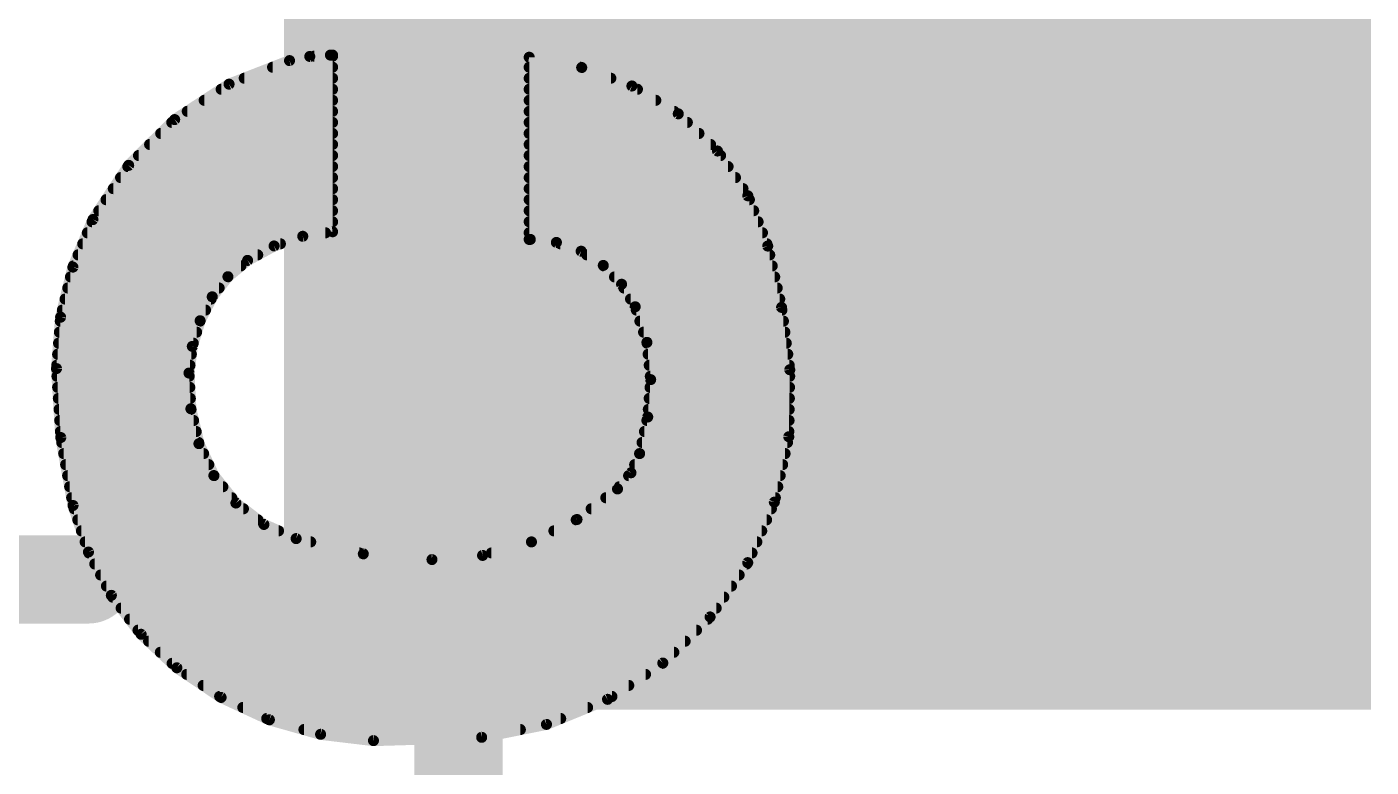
# Model space of a CAD drawing. Extents: x -0.9 to 39.5, y -0.1 to 25.5.
# Drawn here: x 5.738 to 8.83, y 16.068 to 17.771 of the extents above; entities that cross this region are included whole.
import ezdxf

# ---------------------------------------------------------------- set-up
doc = ezdxf.new("R2010")
doc.units = 0
for name, color, linetype in [('1', 12, 'CONTINUOUS'), ('16', 132, 'CONTINUOUS'), ('21', 41, 'CONTINUOUS'), ('22', 40, 'CONTINUOUS')]:
    doc.layers.add(name, color=color, linetype=linetype)

# ---------------------------------------------------------------- blocks, each defined once
blk = doc.blocks.new('RECT')
blk.add_solid([(-0.5, -0.5), (0.5, -0.5), (-0.5, 0.5), (0.5, 0.5)])

msp = doc.modelspace()

# ---------------------------------------------------------------- linework, layer by layer
at = {"layer": '16', "const_width": 0.2032}
msp.add_lwpolyline([(6.731, 20.447), (6.731, 4.572)], dxfattribs=at)
at = {"layer": '21', "const_width": 0.2032}
msp.add_lwpolyline([(3.78, 16.5), (5.88, 16.5)], dxfattribs=at)
at = {"layer": '21', "const_width": 0.1016}
msp.add_lwpolyline([(5.88, 16.4492, 1), (5.88, 16.5508)], format="xyb", dxfattribs=at)
at = {"layer": '22', "const_width": 0.0254}
for points in [[(6.389, 17.7031), (6.3424, 17.6936)], [(6.4364, 17.7063), (6.389, 17.7031)], [(6.3992, 17.7038), (6.4414, 17.7038)], [(6.4414, 17.7063), (6.4364, 17.7063)], [(6.4414, 17.2999), (6.4414, 17.7063)], [(6.3424, 17.6936), (6.2033, 17.6394)], [(6.3034, 17.6784), (6.4414, 17.6784)], [(6.8936, 17.7013), (6.8936, 17.2822)], [(7.0143, 17.6777), (6.8936, 17.7013)], [(6.8936, 17.6784), (7.0105, 17.6784)], [(7.1298, 17.6352), (7.0143, 17.6777)], [(6.2382, 17.653), (6.4414, 17.653)], [(6.8936, 17.653), (7.0814, 17.653)], [(6.2033, 17.6394), (6.0782, 17.5579)], [(6.1852, 17.6276), (6.4414, 17.6276)], [(6.8936, 17.6276), (7.1425, 17.6276)], [(7.2365, 17.5712), (7.1298, 17.6352)], [(6.1462, 17.6022), (6.4414, 17.6022)], [(6.8936, 17.6022), (7.1848, 17.6022)], [(6.0782, 17.5579), (5.9724, 17.4526)], [(6.0716, 17.5514), (6.4414, 17.5514)], [(6.1072, 17.5768), (6.4414, 17.5768)], [(6.8936, 17.5768), (7.2271, 17.5768)], [(6.8936, 17.5514), (7.2573, 17.5514)], [(7.3268, 17.4856), (7.2365, 17.5712)], [(6.0461, 17.526), (6.4414, 17.526)], [(6.8936, 17.526), (7.2841, 17.526)], [(6.0206, 17.5006), (6.4414, 17.5006)], [(6.8936, 17.5006), (7.3109, 17.5006)], [(5.9951, 17.4752), (6.4414, 17.4752)], [(6.8936, 17.4752), (7.3338, 17.4752)], [(7.3964, 17.3826), (7.3268, 17.4856)], [(5.9724, 17.4526), (5.8903, 17.3279)], [(5.9705, 17.4498), (6.4414, 17.4498)], [(6.8936, 17.4498), (7.351, 17.4498)], [(5.9371, 17.399), (6.4414, 17.399)], [(5.9538, 17.4244), (6.4414, 17.4244)], [(6.8936, 17.4244), (7.3681, 17.4244)], [(6.8936, 17.399), (7.3853, 17.399)], [(5.9204, 17.3736), (6.4414, 17.3736)], [(6.8936, 17.3736), (7.4, 17.3736)], [(7.4422, 17.2669), (7.3964, 17.3826)], [(5.9037, 17.3482), (6.4414, 17.3482)], [(6.8936, 17.3482), (7.41, 17.3482)], [(5.8903, 17.3279), (5.8442, 17.2186)], [(5.8882, 17.3228), (6.4414, 17.3228)], [(6.8936, 17.3228), (7.4201, 17.3228)], [(5.8667, 17.272), (6.3214, 17.272)], [(5.8774, 17.2974), (6.4251, 17.2974)], [(6.3069, 17.2671), (6.3727, 17.2893)], [(6.3727, 17.2893), (6.4414, 17.2999)], [(6.8936, 17.2974), (7.4301, 17.2974)], [(6.8936, 17.2822), (6.8961, 17.2822)], [(6.8961, 17.2822), (6.9562, 17.2753)], [(6.9562, 17.2753), (7.0131, 17.255)], [(6.9655, 17.272), (7.4402, 17.272)], [(5.856, 17.2466), (6.2692, 17.2466)], [(6.2459, 17.2339), (6.3069, 17.2671)], [(7.0131, 17.255), (7.064, 17.2223)], [(7.0262, 17.2466), (7.4468, 17.2466)], [(7.4741, 17.1258), (7.4422, 17.2669)], [(5.8442, 17.2186), (5.8159, 17.1033)], [(5.8453, 17.2212), (6.2306, 17.2212)], [(6.2007, 17.1964), (6.2459, 17.2339)], [(7.064, 17.2223), (7.1062, 17.179)], [(7.0651, 17.2212), (7.4525, 17.2212)], [(5.8386, 17.1958), (6.2002, 17.1958)], [(6.1646, 17.1501), (6.2007, 17.1964)], [(7.0898, 17.1958), (7.4583, 17.1958)], [(7.1062, 17.179), (7.1374, 17.1272)], [(5.8324, 17.1704), (6.1804, 17.1704)], [(6.1367, 17.0951), (6.1646, 17.1501)], [(7.1113, 17.1704), (7.464, 17.1704)], [(5.8199, 17.1196), (6.1492, 17.1196)], [(5.8262, 17.145), (6.162, 17.145)], [(7.1267, 17.145), (7.4698, 17.145)], [(7.1374, 17.1272), (7.1644, 17.0454)], [(7.1399, 17.1196), (7.4749, 17.1196)], [(7.493, 16.9824), (7.4741, 17.1258)], [(5.8159, 17.1033), (5.8064, 16.985)], [(5.8152, 17.0942), (6.1365, 17.0942)], [(6.1188, 17.036), (6.1367, 17.0951)], [(7.1483, 17.0942), (7.4783, 17.0942)], [(5.8132, 17.0688), (6.1287, 17.0688)], [(7.1567, 17.0688), (7.4816, 17.0688)], [(5.8111, 17.0434), (6.121, 17.0434)], [(6.1112, 16.9748), (6.1188, 17.036)], [(7.1644, 17.0454), (7.173, 16.9596)], [(7.1646, 17.0434), (7.485, 17.0434)], [(5.807, 16.9926), (6.1134, 16.9926)], [(5.8091, 17.018), (6.1165, 17.018)], [(7.1672, 17.018), (7.4883, 17.018)], [(7.1697, 16.9926), (7.4917, 16.9926)], [(5.8064, 16.985), (5.8163, 16.8264)], [(5.8075, 16.9672), (6.1116, 16.9672)], [(6.1155, 16.8925), (6.1112, 16.9748)], [(7.1722, 16.9672), (7.4928, 16.9672)], [(7.4906, 16.8282), (7.493, 16.9824)], [(5.8091, 16.9418), (6.1129, 16.9418)], [(7.173, 16.9596), (7.1662, 16.8736)], [(7.1716, 16.9418), (7.4924, 16.9418)], [(5.8107, 16.9164), (6.1142, 16.9164)], [(7.1696, 16.9164), (7.492, 16.9164)], [(5.8123, 16.891), (6.1158, 16.891)], [(6.1341, 16.8123), (6.1155, 16.8925)], [(7.1662, 16.8736), (7.1476, 16.7894)], [(7.1676, 16.891), (7.4916, 16.891)], [(5.8138, 16.8656), (6.1217, 16.8656)], [(5.8154, 16.8402), (6.1276, 16.8402)], [(7.1588, 16.8402), (7.4908, 16.8402)], [(7.1644, 16.8656), (7.4912, 16.8656)], [(5.8163, 16.8264), (5.8445, 16.67)], [(5.8184, 16.8148), (6.1335, 16.8148)], [(6.1684, 16.7389), (6.1341, 16.8123)], [(7.1532, 16.8148), (7.4877, 16.8148)], [(7.4574, 16.6776), (7.4906, 16.8282)], [(5.823, 16.7894), (6.1448, 16.7894)], [(7.1476, 16.7894), (7.1278, 16.7453)], [(7.1476, 16.7894), (7.4821, 16.7894)], [(5.8275, 16.764), (6.1566, 16.764)], [(7.1278, 16.7453), (7.0968, 16.7081)], [(7.1362, 16.764), (7.4765, 16.764)], [(5.8321, 16.7386), (6.1686, 16.7386)], [(6.2191, 16.6757), (6.1684, 16.7389)], [(7.1222, 16.7386), (7.4709, 16.7386)], [(5.8367, 16.7132), (6.189, 16.7132)], [(5.8413, 16.6878), (6.2094, 16.6878)], [(7.0968, 16.7081), (7.0036, 16.6378)], [(7.0699, 16.6878), (7.4597, 16.6878)], [(7.1011, 16.7132), (7.4653, 16.7132)], [(5.8445, 16.67), (5.8799, 16.563)], [(5.847, 16.6624), (6.2364, 16.6624)], [(6.2834, 16.6264), (6.2191, 16.6757)], [(7.0362, 16.6624), (7.4507, 16.6624)], [(7.3963, 16.5385), (7.4574, 16.6776)], [(5.8554, 16.637), (6.2696, 16.637)], [(6.3576, 16.5938), (6.2834, 16.6264)], [(7.0036, 16.6378), (6.8989, 16.5862)], [(7.0019, 16.637), (7.4396, 16.637)], [(5.8638, 16.6116), (6.3171, 16.6116)], [(6.5121, 16.5587), (6.3576, 16.5938)], [(6.9504, 16.6116), (7.4284, 16.6116)], [(5.8723, 16.5862), (6.3911, 16.5862)], [(5.8799, 16.563), (5.9326, 16.4633)], [(5.8811, 16.5608), (6.5029, 16.5608)], [(6.8989, 16.5862), (6.7864, 16.5551)], [(6.8069, 16.5608), (7.4061, 16.5608)], [(6.8988, 16.5862), (7.4172, 16.5862)], [(5.8945, 16.5354), (7.3941, 16.5354)], [(6.67, 16.5456), (6.5121, 16.5587)], [(6.7864, 16.5551), (6.67, 16.5456)], [(7.3097, 16.4136), (7.3963, 16.5385)], [(5.9079, 16.51), (7.3765, 16.51)], [(5.9213, 16.4846), (7.3589, 16.4846)], [(5.9326, 16.4633), (6.001, 16.3737)], [(5.9357, 16.4592), (7.3413, 16.4592)], [(5.9551, 16.4338), (7.3237, 16.4338)], [(5.9745, 16.4084), (7.3044, 16.4084)], [(7.2009, 16.3075), (7.3097, 16.4136)], [(5.9939, 16.383), (7.2784, 16.383)], [(6.001, 16.3737), (6.0833, 16.2966)], [(6.0182, 16.3576), (7.2523, 16.3576)], [(6.0453, 16.3322), (7.2263, 16.3322)], [(6.0724, 16.3068), (7.1999, 16.3068)], [(6.0833, 16.2966), (6.185, 16.2284)], [(6.1059, 16.2814), (7.1612, 16.2814)], [(7.0739, 16.2241), (7.2009, 16.3075)], [(6.1438, 16.256), (7.1226, 16.256)], [(6.1817, 16.2306), (7.0839, 16.2306)], [(6.185, 16.2284), (6.2961, 16.1769)], [(6.9333, 16.1664), (7.0739, 16.2241)], [(6.235, 16.2052), (7.0279, 16.2052)], [(6.2899, 16.1798), (6.966, 16.1798)], [(6.2961, 16.1769), (6.4138, 16.1435)], [(6.7843, 16.1366), (6.9333, 16.1664)], [(6.3755, 16.1544), (6.8733, 16.1544)], [(6.4138, 16.1435), (6.5354, 16.129)], [(6.5354, 16.129), (6.7843, 16.1366)]]:
    msp.add_lwpolyline(points, dxfattribs=at)
at = {"layer": '22', "const_width": 0.0127}
for points in [[(6.3885, 17.7094, 1), (6.3894, 17.6968)], [(6.3902, 17.6969, 1), (6.3877, 17.7093)], [(6.3992, 17.7102, 1), (6.3992, 17.6974)], [(6.4364, 17.7127, 1), (6.4364, 17.7)], [(6.4478, 17.7063, 1), (6.4351, 17.7063)], [(6.4368, 17.7, 1), (6.436, 17.7126)], [(6.4414, 17.7, 1), (6.4414, 17.7127)], [(6.4414, 17.6974, 1), (6.4414, 17.7102)], [(6.3034, 17.6848, 1), (6.3034, 17.672)], [(6.3411, 17.6998, 1), (6.3437, 17.6874)], [(6.3447, 17.6877, 1), (6.3401, 17.6995)], [(6.4414, 17.672, 1), (6.4414, 17.6848)], [(6.9, 17.7013, 1), (6.8872, 17.7013)], [(6.8948, 17.7075, 1), (6.8924, 17.6951)], [(6.8936, 17.6848, 1), (6.8936, 17.672)], [(7.0165, 17.6836, 1), (7.0121, 17.6717)], [(7.0105, 17.672, 1), (7.0105, 17.6848)], [(7.0131, 17.6714, 1), (7.0156, 17.6839)], [(6.2382, 17.6594, 1), (6.2382, 17.6467)], [(6.4414, 17.6467, 1), (6.4414, 17.6594)], [(6.8936, 17.6594, 1), (6.8936, 17.6467)], [(7.0814, 17.6467, 1), (7.0814, 17.6594)], [(6.1852, 17.634, 1), (6.1852, 17.6212)], [(6.201, 17.6453, 1), (6.2056, 17.6335)], [(6.2068, 17.6341, 1), (6.1998, 17.6447)], [(6.4414, 17.6212, 1), (6.4414, 17.634)], [(6.8936, 17.634, 1), (6.8936, 17.6212)], [(7.1331, 17.6406, 1), (7.1265, 17.6298)], [(7.1276, 17.6292, 1), (7.132, 17.6412)], [(7.1425, 17.6212, 1), (7.1425, 17.634)], [(6.1462, 17.6086, 1), (6.1462, 17.5958)], [(6.4414, 17.5958, 1), (6.4414, 17.6086)], [(6.8936, 17.6086, 1), (6.8936, 17.5958)], [(7.1848, 17.5958, 1), (7.1848, 17.6086)], [(6.0716, 17.5578, 1), (6.0716, 17.545)], [(6.0747, 17.5632, 1), (6.0817, 17.5526)], [(6.0827, 17.5534, 1), (6.0737, 17.5624)], [(6.1072, 17.5832, 1), (6.1072, 17.5705)], [(6.4414, 17.5705, 1), (6.4414, 17.5832)], [(6.4414, 17.545, 1), (6.4414, 17.5578)], [(6.8936, 17.5832, 1), (6.8936, 17.5705)], [(6.8936, 17.5578, 1), (6.8936, 17.545)], [(7.2271, 17.5705, 1), (7.2271, 17.5832)], [(7.2408, 17.5758, 1), (7.2321, 17.5666)], [(7.2332, 17.5657, 1), (7.2397, 17.5766)], [(7.2573, 17.545, 1), (7.2573, 17.5578)], [(6.0461, 17.5324, 1), (6.0461, 17.5196)], [(6.4414, 17.5196, 1), (6.4414, 17.5324)], [(6.8936, 17.5324, 1), (6.8936, 17.5196)], [(7.2841, 17.5196, 1), (7.2841, 17.5324)], [(6.0206, 17.507, 1), (6.0206, 17.4943)], [(6.4414, 17.4943, 1), (6.4414, 17.507)], [(6.8936, 17.507, 1), (6.8936, 17.4943)], [(7.3109, 17.4943, 1), (7.3109, 17.507)], [(5.9951, 17.4816, 1), (5.9951, 17.4688)], [(6.4414, 17.4688, 1), (6.4414, 17.4816)], [(6.8936, 17.4816, 1), (6.8936, 17.4688)], [(7.332, 17.4892, 1), (7.3215, 17.4821)], [(7.3224, 17.481, 1), (7.3311, 17.4902)], [(7.3338, 17.4688, 1), (7.3338, 17.4816)], [(5.9538, 17.4308, 1), (5.9538, 17.4181)], [(5.9705, 17.4562, 1), (5.9705, 17.4434)], [(5.9679, 17.4571, 1), (5.9769, 17.4481)], [(5.9777, 17.4491, 1), (5.9671, 17.4561)], [(6.4414, 17.4434, 1), (6.4414, 17.4562)], [(6.4414, 17.4181, 1), (6.4414, 17.4308)], [(6.8936, 17.4562, 1), (6.8936, 17.4434)], [(6.8936, 17.4308, 1), (6.8936, 17.4181)], [(7.351, 17.4434, 1), (7.351, 17.4562)], [(7.3681, 17.4181, 1), (7.3681, 17.4308)], [(5.9371, 17.4054, 1), (5.9371, 17.3926)], [(6.4414, 17.3926, 1), (6.4414, 17.4054)], [(6.8936, 17.4054, 1), (6.8936, 17.3926)], [(7.3853, 17.3926, 1), (7.3853, 17.4054)], [(5.9204, 17.38, 1), (5.9204, 17.3672)], [(6.4414, 17.3672, 1), (6.4414, 17.38)], [(6.8936, 17.38, 1), (6.8936, 17.3672)], [(7.4023, 17.3849, 1), (7.3905, 17.3802)], [(7.3912, 17.379, 1), (7.4017, 17.3861)], [(7.4, 17.3672, 1), (7.4, 17.38)], [(5.9037, 17.3546, 1), (5.9037, 17.3419)], [(6.4414, 17.3419, 1), (6.4414, 17.3546)], [(6.8936, 17.3546, 1), (6.8936, 17.3419)], [(7.41, 17.3419, 1), (7.41, 17.3546)], [(5.8882, 17.3292, 1), (5.8882, 17.3164)], [(5.885, 17.3314, 1), (5.8956, 17.3244)], [(5.8962, 17.3254, 1), (5.8844, 17.3304)], [(6.4414, 17.3164, 1), (6.4414, 17.3292)], [(6.8936, 17.3292, 1), (6.8936, 17.3164)], [(7.4201, 17.3164, 1), (7.4201, 17.3292)], [(5.8667, 17.2784, 1), (5.8667, 17.2657)], [(5.8774, 17.3038, 1), (5.8774, 17.291)], [(6.3214, 17.2657, 1), (6.3214, 17.2784)], [(6.3718, 17.2956, 1), (6.3737, 17.2831)], [(6.3748, 17.2833, 1), (6.3707, 17.2954)], [(6.4251, 17.291, 1), (6.4251, 17.3038)], [(6.4351, 17.2999, 1), (6.4478, 17.2999)], [(6.4424, 17.2936, 1), (6.4404, 17.3062)], [(6.8872, 17.2822, 1), (6.9, 17.2822)], [(6.8936, 17.3038, 1), (6.8936, 17.291)], [(6.8936, 17.2886, 1), (6.8936, 17.2758)], [(6.8968, 17.2885, 1), (6.8954, 17.2759)], [(6.8961, 17.2758, 1), (6.8961, 17.2886)], [(6.9583, 17.2813, 1), (6.954, 17.2693)], [(6.9555, 17.269, 1), (6.9569, 17.2816)], [(6.9655, 17.2784, 1), (6.9655, 17.2657)], [(7.4301, 17.291, 1), (7.4301, 17.3038)], [(7.4402, 17.2657, 1), (7.4402, 17.2784)], [(5.856, 17.253, 1), (5.856, 17.2402)], [(6.2692, 17.2402, 1), (6.2692, 17.253)], [(6.3049, 17.2731, 1), (6.3089, 17.2611)], [(6.3099, 17.2615, 1), (6.3039, 17.2727)], [(7.0166, 17.2604, 1), (7.0097, 17.2497)], [(7.011, 17.249, 1), (7.0153, 17.261)], [(7.0262, 17.253, 1), (7.0262, 17.2402)], [(7.4484, 17.2683, 1), (7.436, 17.2655)], [(7.4363, 17.2646, 1), (7.4481, 17.2692)], [(7.4468, 17.2402, 1), (7.4468, 17.253)], [(5.8383, 17.221, 1), (5.85, 17.2161)], [(5.8503, 17.2171, 1), (5.838, 17.2201)], [(5.8453, 17.2276, 1), (5.8453, 17.2148)], [(6.2306, 17.2148, 1), (6.2306, 17.2276)], [(6.2429, 17.2395, 1), (6.2489, 17.2283)], [(6.25, 17.229, 1), (6.2418, 17.2388)], [(7.0686, 17.2268, 1), (7.0595, 17.2179)], [(7.0651, 17.2276, 1), (7.0651, 17.2148)], [(7.0606, 17.217, 1), (7.0674, 17.2277)], [(7.4525, 17.2148, 1), (7.4525, 17.2276)], [(5.8386, 17.2022, 1), (5.8386, 17.1895)], [(6.1967, 17.2013, 1), (6.2048, 17.1915)], [(6.2057, 17.1925, 1), (6.1957, 17.2003)], [(6.2002, 17.1895, 1), (6.2002, 17.2022)], [(7.0898, 17.2022, 1), (7.0898, 17.1895)], [(7.1116, 17.1823, 1), (7.1007, 17.1757)], [(7.4583, 17.1895, 1), (7.4583, 17.2022)], [(5.8324, 17.1768, 1), (5.8324, 17.164)], [(6.1596, 17.154, 1), (6.1696, 17.1462)], [(6.1703, 17.1472, 1), (6.1589, 17.153)], [(6.1804, 17.164, 1), (6.1804, 17.1768)], [(7.1016, 17.1746, 1), (7.1107, 17.1834)], [(7.1113, 17.1768, 1), (7.1113, 17.164)], [(7.464, 17.164, 1), (7.464, 17.1768)], [(5.8199, 17.126, 1), (5.8199, 17.1133)], [(5.8262, 17.1514, 1), (5.8262, 17.1386)], [(6.1492, 17.1133, 1), (6.1492, 17.126)], [(6.162, 17.1386, 1), (6.162, 17.1514)], [(7.1267, 17.1514, 1), (7.1267, 17.1386)], [(7.1434, 17.1292, 1), (7.1314, 17.1252)], [(7.132, 17.1239, 1), (7.1428, 17.1305)], [(7.1399, 17.126, 1), (7.1399, 17.1133)], [(7.4804, 17.1266, 1), (7.4678, 17.125)], [(7.4679, 17.1244, 1), (7.4803, 17.1272)], [(7.4698, 17.1386, 1), (7.4698, 17.1514)], [(7.4749, 17.1133, 1), (7.4749, 17.126)], [(5.8152, 17.1006, 1), (5.8152, 17.0878)], [(5.8223, 17.1028, 1), (5.8096, 17.1038)], [(5.8098, 17.1048, 1), (5.8221, 17.1018)], [(6.1311, 17.0979, 1), (6.1424, 17.0922)], [(6.1428, 17.0932, 1), (6.1307, 17.0969)], [(6.1365, 17.0878, 1), (6.1365, 17.1006)], [(7.1483, 17.1006, 1), (7.1483, 17.0878)], [(7.4783, 17.0878, 1), (7.4783, 17.1006)], [(5.8132, 17.0752, 1), (5.8132, 17.0624)], [(6.1287, 17.0624, 1), (6.1287, 17.0752)], [(7.1567, 17.0752, 1), (7.1567, 17.0624)], [(7.4816, 17.0624, 1), (7.4816, 17.0752)], [(5.8111, 17.0498, 1), (5.8111, 17.0371)], [(6.1251, 17.0353, 1), (6.1125, 17.0368)], [(6.1127, 17.0379, 1), (6.1248, 17.0342)], [(6.121, 17.0371, 1), (6.121, 17.0498)], [(7.1707, 17.046, 1), (7.1581, 17.0447)], [(7.1646, 17.0498, 1), (7.1646, 17.0371)], [(7.1584, 17.0434, 1), (7.1705, 17.0474)], [(7.485, 17.0371, 1), (7.485, 17.0498)], [(5.807, 16.999, 1), (5.807, 16.9862)], [(5.8091, 17.0244, 1), (5.8091, 17.0116)], [(6.1134, 16.9862, 1), (6.1134, 16.999)], [(6.1165, 17.0116, 1), (6.1165, 17.0244)], [(7.1672, 17.0244, 1), (7.1672, 17.0116)], [(7.1697, 16.999, 1), (7.1697, 16.9862)], [(7.4883, 17.0116, 1), (7.4883, 17.0244)], [(7.4917, 16.9862, 1), (7.4917, 16.999)], [(5.8127, 16.9854, 1), (5.8001, 16.9846)], [(5.8001, 16.9855, 1), (5.8127, 16.9845)], [(5.8075, 16.9736, 1), (5.8075, 16.9609)], [(6.1175, 16.9751, 1), (6.1049, 16.9745)], [(6.1049, 16.9756, 1), (6.1175, 16.974)], [(6.1116, 16.9609, 1), (6.1116, 16.9736)], [(7.1722, 16.9736, 1), (7.1722, 16.9609)], [(7.4867, 16.9816, 1), (7.4993, 16.9832)], [(7.4993, 16.9823, 1), (7.4867, 16.9825)], [(7.4928, 16.9609, 1), (7.4928, 16.9736)], [(5.8091, 16.9482, 1), (5.8091, 16.9354)], [(6.1129, 16.9354, 1), (6.1129, 16.9482)], [(7.1716, 16.9482, 1), (7.1716, 16.9354)], [(7.1793, 16.9591, 1), (7.1667, 16.9601)], [(7.1667, 16.959, 1), (7.1793, 16.9602)], [(7.4924, 16.9354, 1), (7.4924, 16.9482)], [(5.8107, 16.9228, 1), (5.8107, 16.91)], [(6.1142, 16.91, 1), (6.1142, 16.9228)], [(7.1696, 16.9228, 1), (7.1696, 16.91)], [(7.492, 16.91, 1), (7.492, 16.9228)], [(5.8123, 16.8974, 1), (5.8123, 16.8847)], [(6.1091, 16.8922, 1), (6.1218, 16.8929)], [(6.1216, 16.894, 1), (6.1093, 16.8911)], [(6.1158, 16.8847, 1), (6.1158, 16.8974)], [(7.1724, 16.8723, 1), (7.16, 16.875)], [(7.1676, 16.8974, 1), (7.1676, 16.8847)], [(7.4916, 16.8847, 1), (7.4916, 16.8974)], [(5.8138, 16.872, 1), (5.8138, 16.8592)], [(5.8154, 16.8466, 1), (5.8154, 16.8338)], [(6.1217, 16.8592, 1), (6.1217, 16.872)], [(6.1276, 16.8338, 1), (6.1276, 16.8466)], [(7.1588, 16.8466, 1), (7.1588, 16.8338)], [(7.1644, 16.872, 1), (7.1644, 16.8592)], [(7.1598, 16.8741, 1), (7.1725, 16.8731)], [(7.4908, 16.8338, 1), (7.4908, 16.8466)], [(7.4912, 16.8592, 1), (7.4912, 16.872)], [(5.8099, 16.826, 1), (5.8226, 16.8268)], [(5.8225, 16.8275, 1), (5.81, 16.8253)], [(5.8184, 16.8212, 1), (5.8184, 16.8085)], [(6.1399, 16.815, 1), (6.1283, 16.8096)], [(6.1279, 16.8109, 1), (6.1403, 16.8137)], [(6.1335, 16.8085, 1), (6.1335, 16.8212)], [(7.1532, 16.8212, 1), (7.1532, 16.8085)], [(7.4843, 16.8283, 1), (7.497, 16.8281)], [(7.4968, 16.8268, 1), (7.4844, 16.8296)], [(7.4877, 16.8085, 1), (7.4877, 16.8212)], [(5.823, 16.7958, 1), (5.823, 16.783)], [(6.1448, 16.783, 1), (6.1448, 16.7958)], [(7.1476, 16.7958, 1), (7.1476, 16.783)], [(7.1414, 16.7908, 1), (7.1538, 16.788)], [(7.1534, 16.7868, 1), (7.1418, 16.792)], [(7.4821, 16.783, 1), (7.4821, 16.7958)], [(5.8275, 16.7704, 1), (5.8275, 16.7576)], [(6.1566, 16.7576, 1), (6.1566, 16.7704)], [(7.1326, 16.7412, 1), (7.1229, 16.7493)], [(7.1362, 16.7704, 1), (7.1362, 16.7576)], [(7.4765, 16.7576, 1), (7.4765, 16.7704)], [(5.8321, 16.745, 1), (5.8321, 16.7323)], [(6.1733, 16.7428, 1), (6.1634, 16.7349)], [(6.1626, 16.7362, 1), (6.1741, 16.7415)], [(6.1686, 16.7323, 1), (6.1686, 16.745)], [(7.1222, 16.745, 1), (7.1222, 16.7323)], [(7.122, 16.7479, 1), (7.1336, 16.7427)], [(7.4709, 16.7323, 1), (7.4709, 16.745)], [(5.8367, 16.7196, 1), (5.8367, 16.7068)], [(5.8413, 16.6942, 1), (5.8413, 16.6814)], [(6.189, 16.7068, 1), (6.189, 16.7196)], [(6.2094, 16.6814, 1), (6.2094, 16.6942)], [(7.0699, 16.6942, 1), (7.0699, 16.6814)], [(7.0919, 16.7122, 1), (7.1017, 16.704)], [(7.1006, 16.703, 1), (7.093, 16.7132)], [(7.1011, 16.7196, 1), (7.1011, 16.7068)], [(7.4597, 16.6814, 1), (7.4597, 16.6942)], [(7.4653, 16.7068, 1), (7.4653, 16.7196)], [(5.8505, 16.672, 1), (5.8385, 16.668)], [(5.8383, 16.6689, 1), (5.8507, 16.6711)], [(5.847, 16.6688, 1), (5.847, 16.6561)], [(6.223, 16.6807, 1), (6.2152, 16.6706)], [(6.2141, 16.6717, 1), (6.224, 16.6797)], [(6.2364, 16.6561, 1), (6.2364, 16.6688)], [(7.0362, 16.6688, 1), (7.0362, 16.6561)], [(7.4507, 16.6561, 1), (7.4507, 16.6688)], [(7.4512, 16.679, 1), (7.4636, 16.6762)], [(7.4632, 16.675, 1), (7.4516, 16.6802)], [(5.8554, 16.6434, 1), (5.8554, 16.6306)], [(6.2696, 16.6306, 1), (6.2696, 16.6434)], [(6.286, 16.6322, 1), (6.2809, 16.6206)], [(6.2795, 16.6213, 1), (6.2873, 16.6314)], [(7.0019, 16.6434, 1), (7.0019, 16.6306)], [(6.9998, 16.6429, 1), (7.0074, 16.6327)], [(7.0064, 16.6321, 1), (7.0008, 16.6435)], [(7.4396, 16.6306, 1), (7.4396, 16.6434)], [(5.8638, 16.618, 1), (5.8638, 16.6052)], [(6.3171, 16.6052, 1), (6.3171, 16.618)], [(6.359, 16.6, 1), (6.3562, 16.5876)], [(6.355, 16.588, 1), (6.3602, 16.5996)], [(6.9504, 16.618, 1), (6.9504, 16.6052)], [(7.4284, 16.6052, 1), (7.4284, 16.618)], [(5.8723, 16.5926, 1), (5.8723, 16.5799)], [(5.8856, 16.5659, 1), (5.8743, 16.56)], [(5.8811, 16.5672, 1), (5.8811, 16.5544)], [(6.3911, 16.5799, 1), (6.3911, 16.5926)], [(6.5029, 16.5544, 1), (6.5029, 16.5672)], [(6.8069, 16.5672, 1), (6.8069, 16.5544)], [(6.8988, 16.5926, 1), (6.8988, 16.5799)], [(6.8961, 16.5919, 1), (6.9017, 16.5805)], [(6.9006, 16.5801, 1), (6.8972, 16.5923)], [(7.4061, 16.5544, 1), (7.4061, 16.5672)], [(7.4172, 16.5799, 1), (7.4172, 16.5926)], [(5.8739, 16.561, 1), (5.886, 16.565)], [(5.8945, 16.5418, 1), (5.8945, 16.529)], [(6.5126, 16.565, 1), (6.5116, 16.5524)], [(6.5107, 16.5525, 1), (6.5135, 16.5649)], [(6.6695, 16.5519, 1), (6.6705, 16.5393)], [(6.6695, 16.5393, 1), (6.6705, 16.5519)], [(6.7847, 16.5612, 1), (6.788, 16.549)], [(6.7869, 16.5488, 1), (6.7858, 16.5614)], [(7.3904, 16.541, 1), (7.4021, 16.5359)], [(7.4015, 16.5349, 1), (7.391, 16.5421)], [(7.3941, 16.529, 1), (7.3941, 16.5418)], [(5.9079, 16.5164, 1), (5.9079, 16.5037)], [(7.3765, 16.5037, 1), (7.3765, 16.5164)], [(5.9213, 16.491, 1), (5.9213, 16.4782)], [(7.3589, 16.4782, 1), (7.3589, 16.491)], [(5.9376, 16.4671, 1), (5.9275, 16.4594)], [(5.927, 16.4603, 1), (5.9382, 16.4662)], [(5.9357, 16.4656, 1), (5.9357, 16.4528)], [(7.3413, 16.4528, 1), (7.3413, 16.4656)], [(5.9551, 16.4402, 1), (5.9551, 16.4275)], [(5.9745, 16.4148, 1), (5.9745, 16.402)], [(7.3045, 16.4172, 1), (7.3149, 16.41)], [(7.3044, 16.402, 1), (7.3044, 16.4148)], [(7.3141, 16.409, 1), (7.3053, 16.4181)], [(7.3237, 16.4275, 1), (7.3237, 16.4402)], [(5.9939, 16.3894, 1), (5.9939, 16.3766)], [(6.0053, 16.3783, 1), (5.9967, 16.369)], [(7.2784, 16.3766, 1), (7.2784, 16.3894)], [(5.996, 16.3698, 1), (6.0061, 16.3775)], [(6.0182, 16.364, 1), (6.0182, 16.3513)], [(7.2523, 16.3513, 1), (7.2523, 16.364)], [(6.0453, 16.3386, 1), (6.0453, 16.3258)], [(7.2263, 16.3258, 1), (7.2263, 16.3386)], [(6.0724, 16.3132, 1), (6.0724, 16.3004)], [(6.0868, 16.3019, 1), (6.0798, 16.2913)], [(6.079, 16.292, 1), (6.0876, 16.3012)], [(6.1059, 16.2878, 1), (6.1059, 16.2751)], [(7.1612, 16.2751, 1), (7.1612, 16.2878)], [(7.1965, 16.312, 1), (7.2054, 16.3029)], [(7.2044, 16.3022, 1), (7.1974, 16.3128)], [(7.1999, 16.3004, 1), (7.1999, 16.3132)], [(6.1438, 16.2624, 1), (6.1438, 16.2496)], [(7.1226, 16.2496, 1), (7.1226, 16.2624)], [(6.1817, 16.237, 1), (6.1817, 16.2242)], [(6.1876, 16.2341, 1), (6.1823, 16.2226)], [(6.1814, 16.2231, 1), (6.1885, 16.2337)], [(7.0704, 16.2294, 1), (7.0774, 16.2187)], [(7.0763, 16.2182, 1), (7.0715, 16.2299)], [(7.0839, 16.2242, 1), (7.0839, 16.237)], [(6.235, 16.2116, 1), (6.235, 16.1989)], [(7.0279, 16.1989, 1), (7.0279, 16.2116)], [(6.2899, 16.1862, 1), (6.2899, 16.1734)], [(6.2978, 16.183, 1), (6.2943, 16.1708)], [(6.2934, 16.1712, 1), (6.2987, 16.1827)], [(6.9309, 16.1723, 1), (6.9357, 16.1605)], [(6.9346, 16.1602, 1), (6.9321, 16.1726)], [(6.966, 16.1734, 1), (6.966, 16.1862)], [(6.3755, 16.1608, 1), (6.3755, 16.1481)], [(6.4146, 16.1498, 1), (6.4131, 16.1372)], [(6.4121, 16.1374, 1), (6.4156, 16.1496)], [(6.5352, 16.1353, 1), (6.5356, 16.1227)], [(6.5346, 16.1227, 1), (6.5362, 16.1353)], [(6.7831, 16.1428, 1), (6.7855, 16.1304)], [(6.7845, 16.1303, 1), (6.7841, 16.1429)], [(6.8733, 16.1481, 1), (6.8733, 16.1608)]]:
    msp.add_lwpolyline(points, format="xyb", dxfattribs=at)

# ---------------------------------------------------------------- block references
at = {"layer": '1', "xscale": 2.5, "yscale": 2}
msp.add_blockref('RECT', (7.58, 17.2), dxfattribs=at)

doc.saveas('drawing.dxf')
